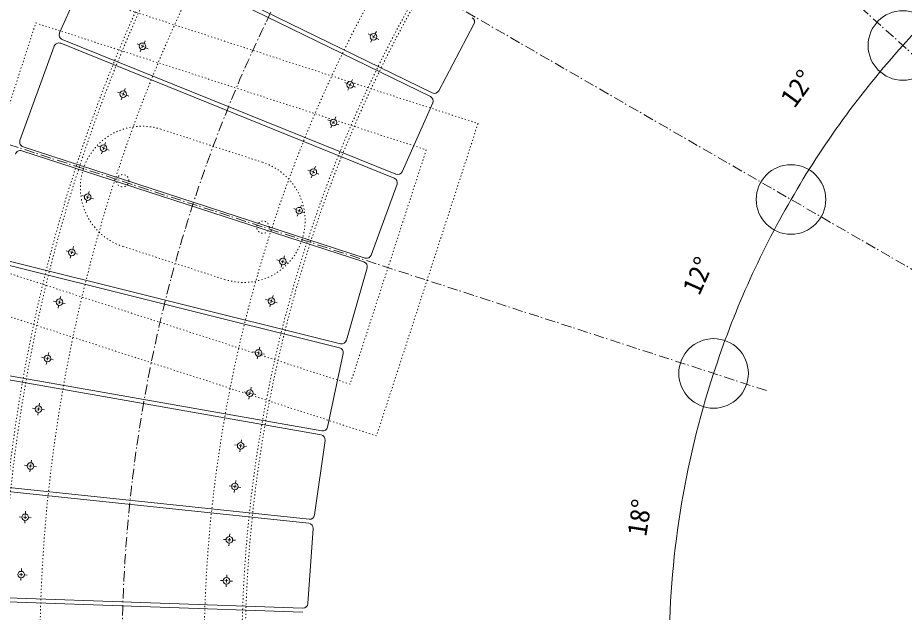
# Model space of a CAD drawing. Units: millimetres, scale not verified. Extents: x -3900 to 3900, y -2750 to 2750.
# Drawn here: x -3350 to -2271, y 355 to 1079 of the extents above; entities that cross this region are included whole.
import ezdxf
from ezdxf.enums import TextEntityAlignment as Align

# ---------------------------------------------------------------- set-up
doc = ezdxf.new("R2010")
doc.units = ezdxf.units.MM
doc.header["$LTSCALE"] = 20
doc.linetypes.add('USER5', pattern=[0.208282, 0.069427, -0.138855])
doc.linetypes.add('USER6', pattern=[1.041641, 0.625, -0.208282, 0.069427, -0.138931])
doc.layers.add('0-1_IMPORTED', color=30, linetype='Continuous', lineweight=18)
doc.styles.add('ＭＳ ゴシック', font='')
doc.styles.get('ＭＳ ゴシック').set_extended_font_data('MS Gothic')

msp = doc.modelspace()

# ---------------------------------------------------------------- linework, layer by layer
at = {"layer": '0-1_IMPORTED', "color": 1, "linetype": 'USER6'}
for p, q in [((-2222.06, 999.31), (-2942.22, 1647.75)), ((-2053.76, 652.25), (-3292.75, 1367.58)), ((-2438.48, 624.46), (-3360.12, 923.92))]:
    msp.add_line(p, q, dxfattribs=at)
at = {"layer": '0-1_IMPORTED'}
for p, q in [((-2845.74, 987.06), (-3239.41, 1179.06)), ((-3249.71, 1171.62), (-3299.41, 1060)), ((-2847.94, 982.57), (-3241.6, 1174.57)), ((-2923.55, 1058.78), (-2920.89, 1057.37)), ((-2913.67, 1061.8), (-2915.09, 1059.14)), ((-3298.04, 1047.36), (-2891.94, 883.29)), ((-3296.17, 1052), (-2890.07, 887.93)), ((-3195.44, 1050.38), (-3196.68, 1047.63)), ((-2919.11, 1051.57), (-2920.53, 1048.91)), ((-2918.87, 1056.29), (-2915.34, 1054.41)), ((-2916.16, 1057.12), (-2918.04, 1053.59)), ((-2913.32, 1053.34), (-2910.66, 1051.92)), ((-3347.72, 929.05), (-3305.93, 1043.85)), ((-3205.09, 1046.71), (-3202.34, 1045.47)), ((-3200.19, 1039.81), (-3201.42, 1037.06)), ((-3200.26, 1044.54), (-3196.61, 1042.9)), ((-3197.61, 1045.54), (-3199.25, 1041.89)), ((-3194.52, 1041.96), (-3191.77, 1040.73)), ((-2952.3, 999.84), (-2949.55, 998.6)), ((-2947.47, 997.66), (-2943.82, 996.03)), ((-2944.82, 998.67), (-2946.46, 995.02)), ((-2942.65, 1003.51), (-2943.89, 1000.76)), ((-2941.73, 995.09), (-2938.98, 993.85)), ((-3228.81, 988.02), (-3225.97, 986.99)), ((-3223.83, 986.21), (-3220.07, 984.84)), ((-3222.63, 983.65), (-3221.26, 987.4)), ((-3220.48, 989.55), (-3219.45, 992.39)), ((-3217.92, 984.06), (-3215.09, 983.03)), ((-2947.4, 992.94), (-2948.63, 990.18)), ((-3224.44, 978.66), (-3223.41, 981.5)), ((-2882.34, 891.05), (-2845.08, 974.73)), ((-2972.68, 954.07), (-2969.93, 952.83)), ((-2967.84, 951.89), (-2964.2, 950.26)), ((-2965.2, 952.9), (-2966.84, 949.25)), ((-2963.03, 957.74), (-2964.26, 954.99)), ((-2967.78, 947.17), (-2969.01, 944.41)), ((-2962.11, 949.32), (-2959.36, 948.08)), ((-3347.72, 929.05), (-3347.72, 929.05)), ((-3252.75, 922.24), (-3249.92, 921.21)), ((-3247.77, 920.43), (-3244.01, 919.06)), ((-3246.57, 917.87), (-3245.2, 921.63)), ((-3244.42, 923.77), (-3243.39, 926.61)), ((-3241.86, 918.28), (-3239.03, 917.25)), ((-3345.48, 916.53), (-2928.92, 781.19)), ((-3248.39, 912.88), (-3247.35, 915.72)), ((-2988.98, 894.65), (-2987.95, 897.49)), ((-2997.31, 893.12), (-2994.47, 892.09)), ((-2992.94, 883.76), (-2991.91, 886.6)), ((-2992.32, 891.31), (-2988.56, 889.94)), ((-2991.13, 888.74), (-2989.76, 892.5)), ((-2986.42, 889.16), (-2983.58, 888.13)), ((-2888.55, 875.68), (-2919.88, 789.6)), ((-3264.11, 864.18), (-3263.29, 867.08)), ((-3272.3, 862.05), (-3269.4, 861.22)), ((-3267.27, 853.03), (-3266.45, 855.93)), ((-3267.2, 860.6), (-3263.36, 859.51)), ((-3265.82, 858.13), (-3264.73, 861.98)), ((-3261.16, 858.89), (-3258.25, 858.06)), ((-3014.41, 846.14), (-3011.57, 845.1)), ((-3009.42, 844.32), (-3005.67, 842.95)), ((-3008.23, 841.76), (-3006.86, 845.52)), ((-3006.08, 847.67), (-3005.05, 850.5)), ((-3003.52, 842.17), (-3000.68, 841.14)), ((-3010.04, 836.78), (-3009.01, 839.61)), ((-3283.41, 796.89), (-3282.58, 799.79)), ((-3291.6, 794.76), (-3288.7, 793.94)), ((-3286.56, 785.74), (-3285.74, 788.64)), ((-3286.5, 793.31), (-3282.65, 792.22)), ((-3285.12, 790.84), (-3284.03, 794.69)), ((-3280.45, 791.6), (-3277.55, 790.78)), ((-3026.52, 785.75), (-3025.7, 788.66)), ((-3034.72, 783.62), (-3031.82, 782.8)), ((-3029.68, 774.61), (-3028.86, 777.51)), ((-3029.62, 782.18), (-3025.77, 781.09)), ((-3028.24, 779.71), (-3027.15, 783.56)), ((-3023.57, 780.46), (-3020.67, 779.64)), ((-3298.81, 736.26), (-3298.19, 739.21)), ((-3048.53, 735.46), (-3045.63, 734.64)), ((-3042.05, 731.55), (-3040.96, 735.39)), ((-3040.33, 737.59), (-3039.51, 740.5)), ((-3306.85, 733.58), (-3303.9, 732.96)), ((-3301.66, 732.48), (-3297.75, 731.65)), ((-3301.22, 724.92), (-3300.6, 727.87)), ((-3300.12, 730.11), (-3299.29, 734.02)), ((-3295.51, 731.17), (-3292.56, 730.55)), ((-3043.49, 726.45), (-3042.67, 729.35)), ((-3043.43, 734.02), (-3039.58, 732.92)), ((-3037.38, 732.3), (-3034.48, 731.48)), ((-3313.37, 667.79), (-3312.74, 670.74)), ((-3064.39, 671.82), (-3061.44, 671.2)), ((-3059.2, 670.72), (-3055.29, 669.89)), ((-3057.66, 668.35), (-3056.83, 672.26)), ((-3056.36, 674.5), (-3055.73, 677.45)), ((-3053.06, 669.42), (-3050.1, 668.79)), ((-3321.4, 665.11), (-3318.45, 664.48)), ((-3316.22, 664.01), (-3312.3, 663.18)), ((-3315.78, 656.45), (-3315.15, 659.4)), ((-3314.67, 661.64), (-3313.84, 665.55)), ((-3310.07, 662.7), (-3307.12, 662.08)), ((-3058.76, 663.16), (-3058.14, 666.11)), ((-3066.75, 625.59), (-3066.13, 628.54)), ((-3074.79, 622.92), (-3071.84, 622.29)), ((-3069.6, 621.81), (-3065.69, 620.98)), ((-3069.16, 614.26), (-3068.53, 617.21)), ((-3068.06, 619.44), (-3067.23, 623.35)), ((-3063.45, 620.51), (-3060.5, 619.88)), ((-3324.09, 609.21), (-3324.52, 606.23)), ((-3332.35, 603.03), (-3329.37, 602.6)), ((-3327.1, 602.27), (-3323.15, 601.7)), ((-3325.73, 597.74), (-3326.16, 594.76)), ((-3324.84, 603.97), (-3325.41, 600.01)), ((-3320.88, 601.38), (-3317.9, 600.95)), ((-3077.91, 564.52), (-3078.34, 561.53)), ((-2988.94, 473.04), (-2976.19, 563.75)), ((-3086.18, 558.33), (-3083.19, 557.9)), ((-3080.93, 557.58), (-3076.97, 557.01)), ((-3079.56, 553.05), (-3079.99, 550.06)), ((-3078.67, 559.27), (-3079.23, 555.31)), ((-3074.71, 556.68), (-3071.72, 556.25)), ((-3333.83, 539.9), (-3334.26, 536.91)), ((-3342.09, 533.71), (-3339.11, 533.28)), ((-3336.85, 532.95), (-3332.89, 532.38)), ((-3334.58, 534.65), (-3335.15, 530.69)), ((-3330.62, 532.06), (-3327.64, 531.63)), ((-3335.48, 528.43), (-3335.91, 525.44)), ((-3431.63, 508.72), (-2996.03, 462.94)), ((-3093.15, 508.72), (-3090.16, 508.29)), ((-3087.9, 507.96), (-3083.94, 507.39)), ((-3085.64, 509.66), (-3086.21, 505.7)), ((-3084.88, 514.9), (-3085.31, 511.92)), ((-3086.53, 503.43), (-3086.96, 500.45)), ((-3081.68, 507.07), (-3078.69, 506.64)), ((-3341.13, 474.52), (-3340.92, 477.53)), ((-3348.72, 470.76), (-3345.71, 470.55)), ((-3343.43, 470.39), (-3339.44, 470.11)), ((-3341.94, 462.97), (-3341.73, 465.97)), ((-3341.57, 468.25), (-3341.29, 472.24)), ((-3337.16, 469.95), (-3334.15, 469.74)), ((-2990.67, 456.55), (-2997.06, 365.17)), ((-3100.02, 443.34), (-3097.01, 443.13)), ((-3094.73, 442.97), (-3090.74, 442.7)), ((-3092.88, 440.84), (-3092.6, 444.83)), ((-3092.44, 447.11), (-3092.23, 450.12)), ((-3093.25, 435.55), (-3093.04, 438.56)), ((-3088.46, 442.54), (-3085.45, 442.33)), ((-3348.31, 400.56), (-3344.32, 400.28)), ((-3346.45, 398.42), (-3346.17, 402.41)), ((-3346.02, 404.7), (-3345.81, 407.7)), ((-3342.04, 400.12), (-3339.03, 399.91)), ((-3095.93, 397.23), (-3095.72, 400.24)), ((-3346.82, 393.14), (-3346.61, 396.14)), ((-3103.51, 393.47), (-3100.5, 393.26)), ((-3098.22, 393.1), (-3094.23, 392.82)), ((-3096.73, 385.67), (-3096.52, 388.68)), ((-3096.36, 390.96), (-3096.09, 394.95)), ((-3091.95, 392.66), (-3088.94, 392.45)), ((-3441.16, 369.88), (-3003.43, 354.6)), ((-3003.26, 359.59), (-3440.98, 374.88))]:
    msp.add_line(p, q, dxfattribs=at)
at = {"layer": '0-1_IMPORTED', "linetype": 'USER5'}
for p, q in [((-3052.36, 902.55), (-3175.99, 942.72)), ((-3222.35, 800.06), (-3098.71, 759.89)), ((-3004.2, 808.04), (-3004.2, 808.04)), ((-3098.71, 759.89), (-3098.71, 759.89))]:
    msp.add_line(p, q, dxfattribs=at)
for points in [[(-2789.92, 949.76), (-2913.53, 569.34), (-3484.16, 754.75), (-3360.56, 1135.17)], [(-2852.93, 917.66), (-2945.63, 632.35), (-3421.16, 786.85), (-3328.45, 1072.17)]]:
    msp.add_lwpolyline(points, close=True, dxfattribs=at)
at = {"layer": '0-1_IMPORTED'}
for points in [[(-2794.81, 1070.52), (-2794.81, 1070.52), (-2837.82, 989.64)], [(-2927.38, 785.94), (-3343.93, 921.29), (-3343.93, 921.29)], [(-2958.68, 676.75), (-2958.68, 676.75), (-3383.67, 782.71)], [(-2957.48, 681.6), (-2957.48, 681.6), (-3382.46, 787.56)], [(-2925.01, 773.83), (-2950.26, 685.77), (-2950.26, 685.77)], [(-2973.31, 580.08), (-2973.31, 580.08), (-2954.27, 669.68), (-2954.27, 669.68)], [(-3411.56, 651.48), (-3411.56, 651.48), (-2980.22, 575.42), (-2980.22, 575.42)], [(-2981.09, 570.5), (-2981.09, 570.5), (-3412.43, 646.55)], [(-3431.1, 513.69), (-3431.1, 513.69), (-2995.51, 467.91)]]:
    msp.add_lwpolyline(points, dxfattribs=at)
at = {"layer": '0-1_IMPORTED', "color": 1, "linetype": 'USER6'}
msp.add_circle((-1448.5, 302.8), 1775, dxfattribs=at)
at = {"layer": '0-1_IMPORTED', "color": 1}
for centre in [(-2272.51, 1044.74), (-2408.77, 857.21), (-2503.05, 645.44)]:
    msp.add_circle(centre, 42.34, dxfattribs=at)
at = {"layer": '0-1_IMPORTED'}
for centre in [(-2917.1, 1055.35), (-3198.43, 1043.72), (-2945.64, 996.85), (-3221.95, 985.52), (-2966.02, 951.08), (-3245.89, 919.75), (-2990.44, 890.62), (-3265.28, 860.05), (-3007.55, 843.64), (-3284.57, 792.77), (-3027.69, 781.63), (-3299.71, 732.06), (-3041.5, 733.47), (-3057.25, 670.31), (-3314.26, 663.59), (-3067.64, 621.4), (-3325.12, 601.99), (-3078.95, 557.29), (-3334.87, 532.67), (-3085.92, 507.68), (-3341.43, 470.25), (-3092.74, 442.83), (-3346.31, 400.42), (-3096.23, 392.96)]:
    msp.add_circle(centre, 4, dxfattribs=at)
at = {"layer": '0-1_IMPORTED', "linetype": 'USER5'}
for centre in [(-3222.64, 880.07), (-3051.76, 823.5)]:
    msp.add_circle(centre, 7.5, dxfattribs=at)
for centre, radius, start, end in [((-1448.5, 302.8), 1925, 150.29762, 209.70234), ((-1448.5, 302.8), 1921, 150.29762, 209.70234), ((-1448.5, 302.8), 1875, 150.30197, 209.69422), ((-1448.5, 302.8), 1675, 150.32105, 209.6581), ((-1448.5, 302.8), 1629, 150.32646, 209.64739), ((-1448.5, 302.8), 1625, 150.32771, 209.64739), ((-3199.17, 871.39), 75, 72.00005, 162), ((-3075.53, 831.22), 75, 341.99992, 72.00017), ((-3199.17, 871.39), 75, 162.00007, 251.99992), ((-3075.53, 831.22), 75, 252.00007, 342.00014)]:
    msp.add_arc(centre, radius, start, end, dxfattribs=at)
at = {"layer": '0-1_IMPORTED', "color": 1}
for start, end in [(120, 138), (138, 150), (149.99997, 161.99998), (161.99997, 179.99998)]:
    msp.add_arc((-1448.5, 302.8), 1108.82, start, end, dxfattribs=at)
at = {"layer": '0-1_IMPORTED'}
for centre, start, end in [((-2800.11, 1073.33), 332.00063, 60.00024), ((-3293.92, 1057.56), 156.00015, 248.00078), ((-3300.29, 1041.8), 68.00012, 160.00007), ((-2850.57, 977.17), 335.99986, 64.00076), ((-2843.11, 992.45), 244.00101, 331.99989), ((-3342.08, 927), 160.00035, 251.99985), ((-3347.33, 910.83), 71.99957, 164.00071), ((-2887.82, 893.49), 248.00009, 336.00019), ((-2894.19, 877.73), 340.00008, 67.99985), ((-2925.52, 791.65), 252.00096, 340.00039), ((-2930.77, 775.48), 344.00082, 71.99998), ((-2956.02, 687.43), 256.00021, 343.99986), ((-2960.14, 670.93), 348.00062, 76.00021), ((-2979.18, 581.33), 260.00038, 347.99965), ((-2982.13, 564.59), 351.99982, 79.99941), ((-2994.88, 473.88), 263.99953, 352.00037), ((-2996.66, 456.97), 355.99977, 84.00071), ((-3003.05, 365.59), 268.00012, 356.00056)]:
    msp.add_arc(centre, 6, start, end, dxfattribs=at)

# ---------------------------------------------------------------- texts
at = {"layer": '0-1_IMPORTED', "color": 7, "style": 'ＭＳ ゴシック'}
for s, rotation, p in [('12°', 54, (-2398.52, 963.32)), ('12°', 66, (-2513.8, 736.51)), ('18°', 81, (-2578.04, 445.05))]:
    msp.add_text(s, height=23.88, rotation=rotation, dxfattribs=at).set_placement(p, align=Align.BOTTOM_LEFT)

doc.saveas('drawing.dxf')
